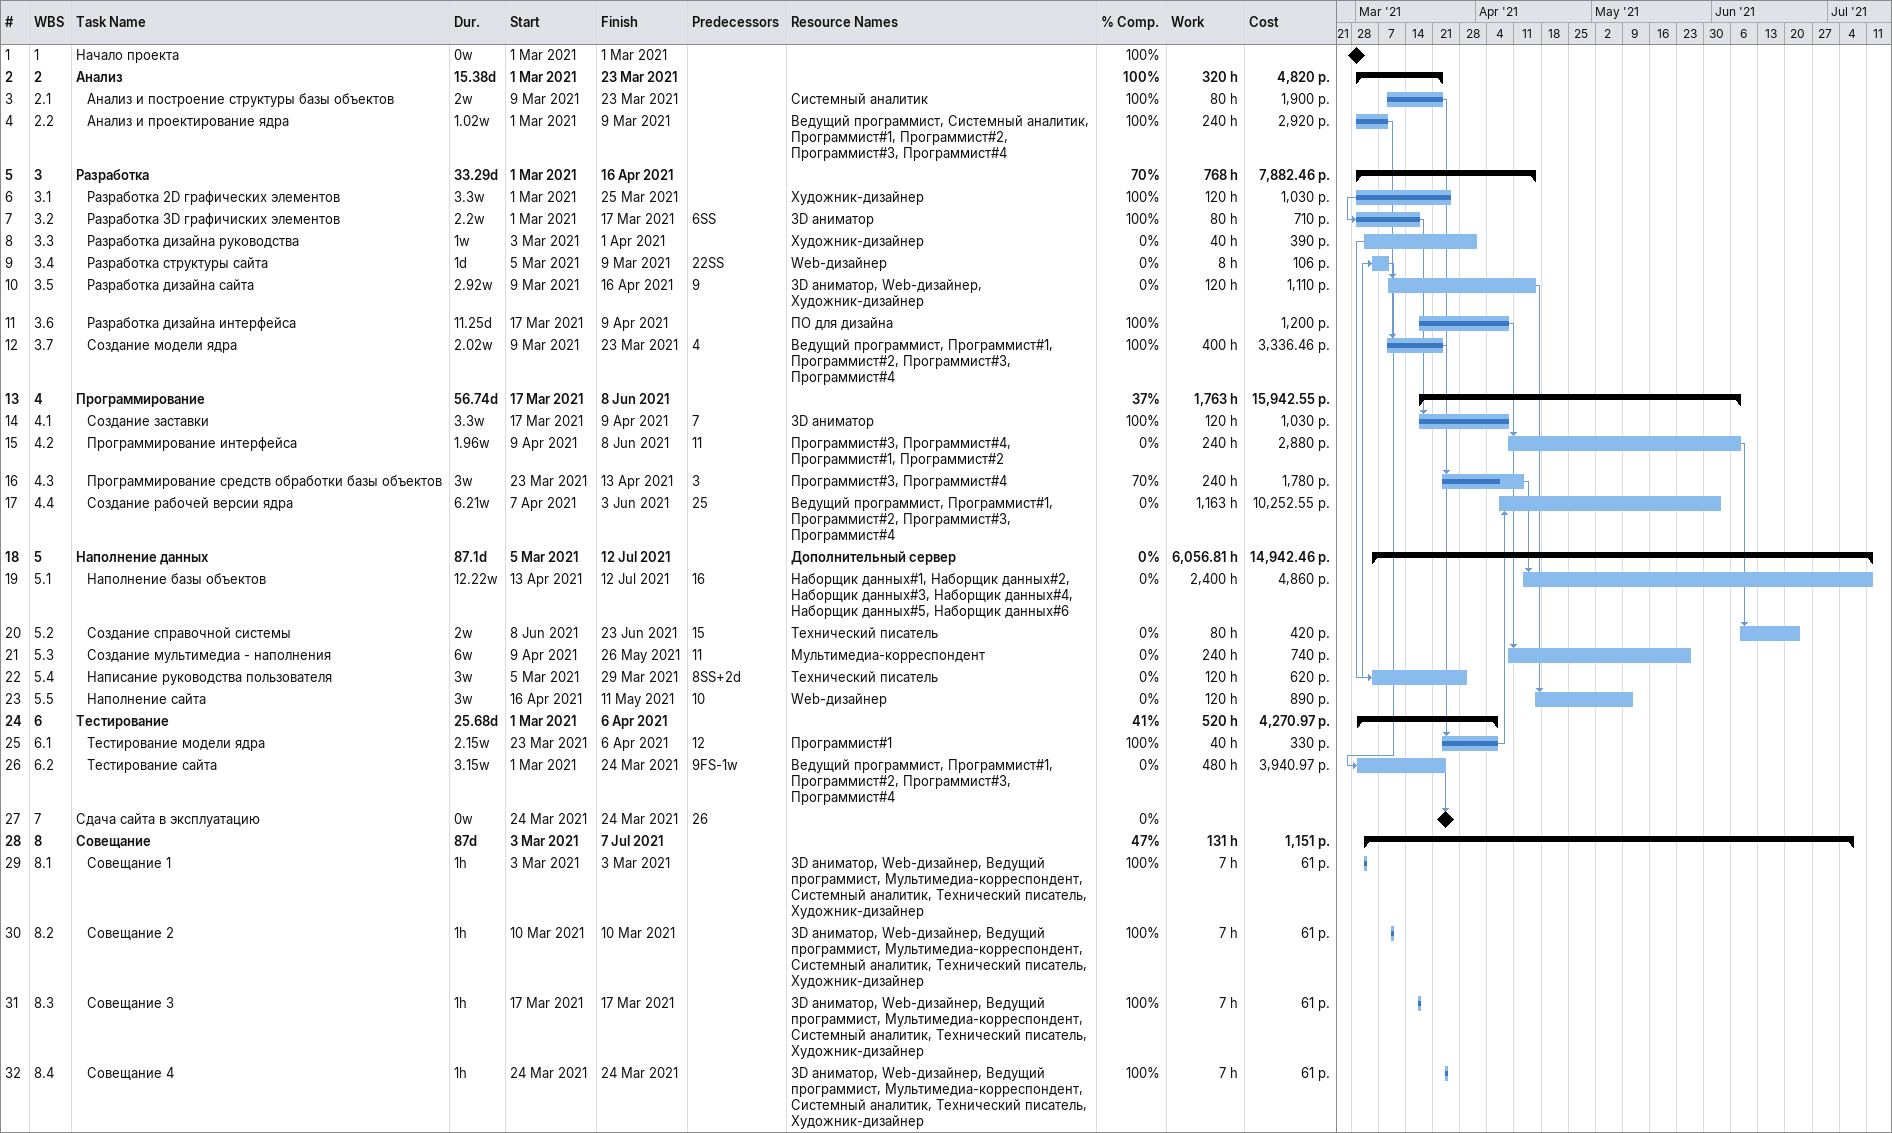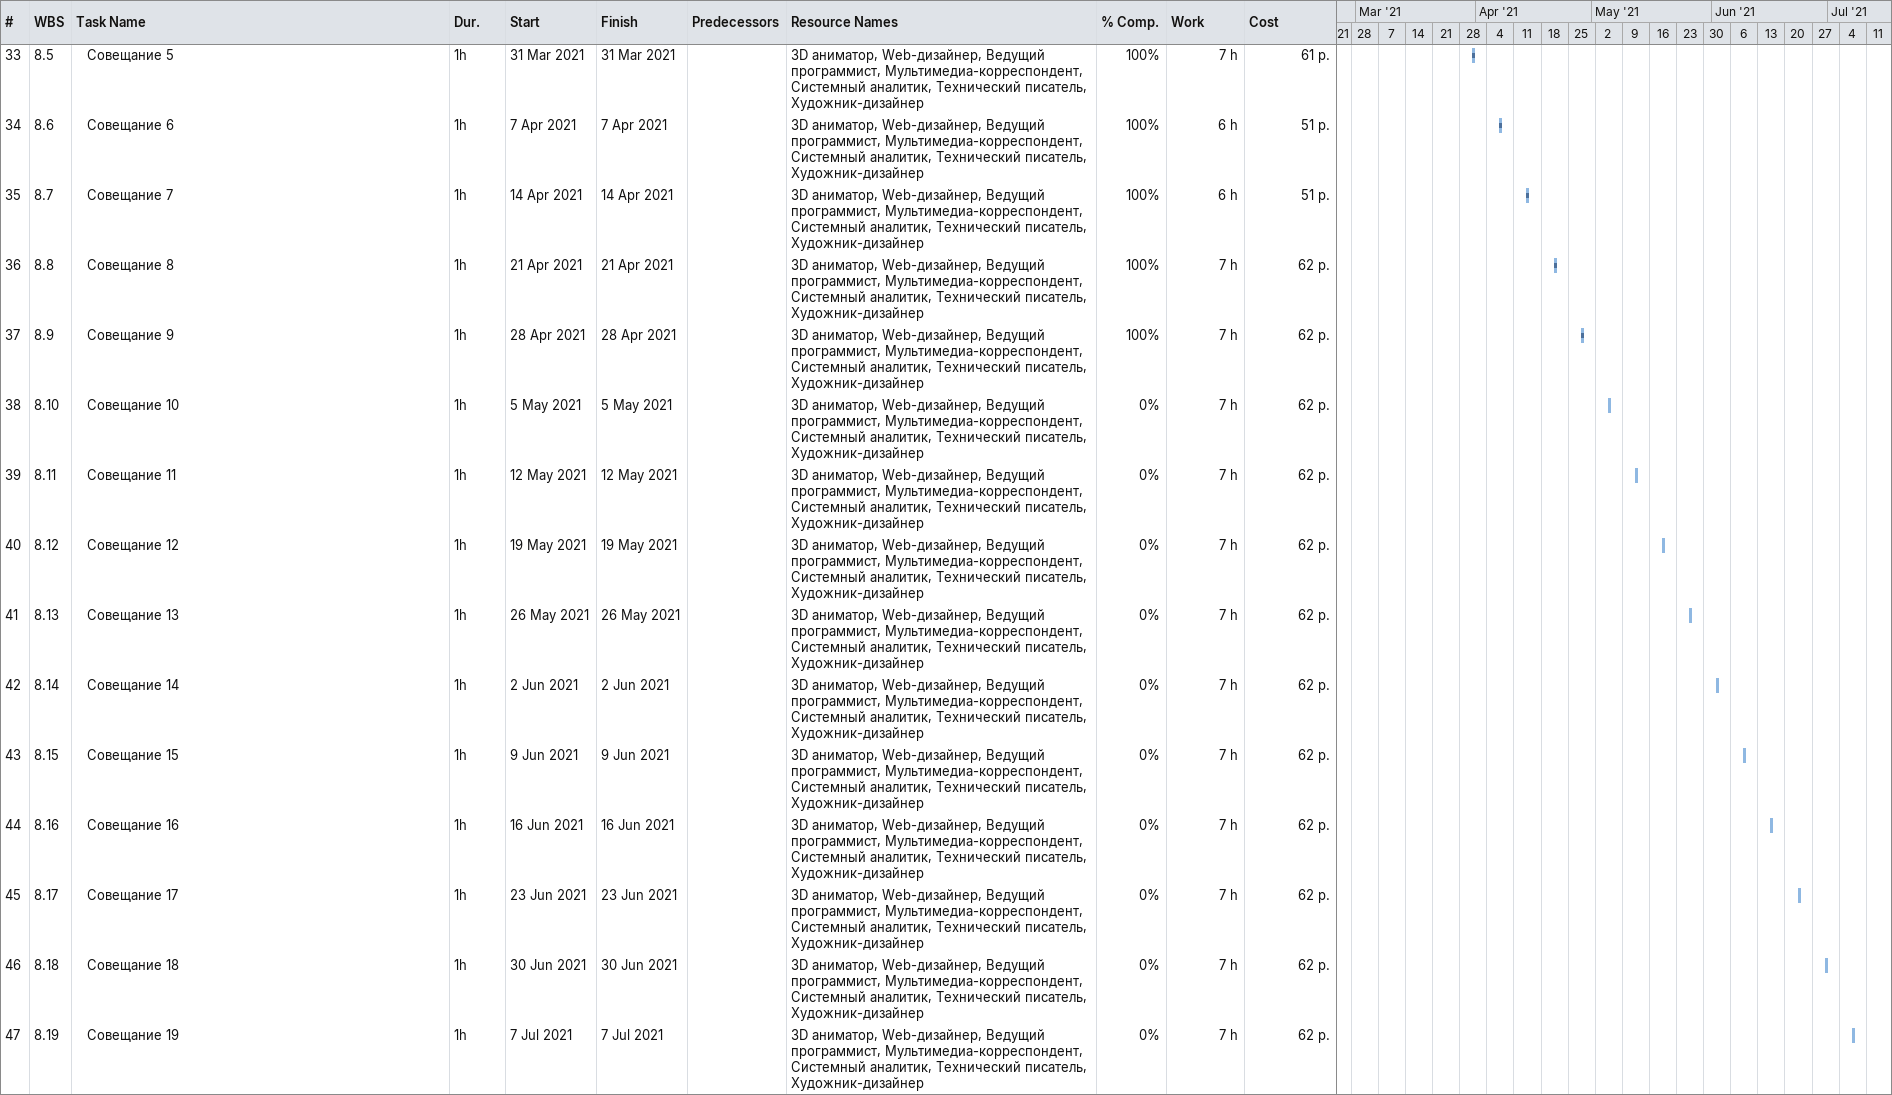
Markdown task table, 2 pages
| ID | WBS | Task | Duration | Start | Finish | Predecessors | Resources | % complete | Work (h) | Cost (р.) |
|---|---|---|---|---|---|---|---|---|---|---|
| 1 | 1 | Начало проекта | 0w | 2021-03-01 | 2021-03-01 |  |  | 100 |  |  |
| 2 | 2 | **Анализ** | 15.38d | 2021-03-01 | 2021-03-23 |  |  | 100 | 320 | 4820 |
| 3 | 2.1 | Анализ и построение структуры базы объектов | 2w | 2021-03-09 | 2021-03-23 |  | Системный аналитик | 100 | 80 | 1900 |
| 4 | 2.2 | Анализ и проектирование ядра | 1.02w | 2021-03-01 | 2021-03-09 |  | Ведущий программист, Системный аналитик, Программист#1, Программист#2, Программист#3, Программист#4 | 100 | 240 | 2920 |
| 5 | 3 | **Разработка** | 33.29d | 2021-03-01 | 2021-04-16 |  |  | 70 | 768 | 7882.46 |
| 6 | 3.1 | Разработка 2D графических элементов | 3.3w | 2021-03-01 | 2021-03-25 |  | Художник-дизайнер | 100 | 120 | 1030 |
| 7 | 3.2 | Разработка 3D графичиских элементов | 2.2w | 2021-03-01 | 2021-03-17 | 6SS | 3D аниматор | 100 | 80 | 710 |
| 8 | 3.3 | Разработка дизайна руководства | 1w | 2021-03-03 | 2021-04-01 |  | Художник-дизайнер | 0 | 40 | 390 |
| 9 | 3.4 | Разработка структуры сайта | 1d | 2021-03-05 | 2021-03-09 | 22SS | Web-дизайнер | 0 | 8 | 106 |
| 10 | 3.5 | Разработка дизайна сайта | 2.92w | 2021-03-09 | 2021-04-16 | 9 | 3D аниматор, Web-дизайнер, Художник-дизайнер | 0 | 120 | 1110 |
| 11 | 3.6 | Разработка дизайна интерфейса | 11.25d | 2021-03-17 | 2021-04-09 |  | ПО для дизайна | 100 |  | 1200 |
| 12 | 3.7 | Создание модели ядра | 2.02w | 2021-03-09 | 2021-03-23 | 4 | Ведущий программист, Программист#1, Программист#2, Программист#3, Программист#4 | 100 | 400 | 3336.46 |
| 13 | 4 | **Программирование** | 56.74d | 2021-03-17 | 2021-06-08 |  |  | 37 | 1763 | 15942.55 |
| 14 | 4.1 | Создание заставки | 3.3w | 2021-03-17 | 2021-04-09 | 7 | 3D аниматор | 100 | 120 | 1030 |
| 15 | 4.2 | Программирование интерфейса | 1.96w | 2021-04-09 | 2021-06-08 | 11 | Программист#3, Программист#4, Программист#1, Программист#2 | 0 | 240 | 2880 |
| 16 | 4.3 | Программирование средств обработки базы объектов | 3w | 2021-03-23 | 2021-04-13 | 3 | Программист#3, Программист#4 | 70 | 240 | 1780 |
| 17 | 4.4 | Создание рабочей версии ядра | 6.21w | 2021-04-07 | 2021-06-03 | 25 | Ведущий программист, Программист#1, Программист#2, Программист#3, Программист#4 | 0 | 1163 | 10252.55 |
| 18 | 5 | **Наполнение данных** | 87.1d | 2021-03-05 | 2021-07-12 |  | Дополнительный сервер | 0 | 6056.81 | 14942.46 |
| 19 | 5.1 | Наполнение базы объектов | 12.22w | 2021-04-13 | 2021-07-12 | 16 | Наборщик данных#1, Наборщик данных#2, Наборщик данных#3, Наборщик данных#4, Наборщик данных#5, Наборщик данных#6 | 0 | 2400 | 4860 |
| 20 | 5.2 | Создание справочной системы | 2w | 2021-06-08 | 2021-06-23 | 15 | Технический писатель | 0 | 80 | 420 |
| 21 | 5.3 | Создание мультимедиа - наполнения | 6w | 2021-04-09 | 2021-05-26 | 11 | Мультимедиа-корреспондент | 0 | 240 | 740 |
| 22 | 5.4 | Написание руководства пользователя | 3w | 2021-03-05 | 2021-03-29 | 8SS+2d | Технический писатель | 0 | 120 | 620 |
| 23 | 5.5 | Наполнение сайта | 3w | 2021-04-16 | 2021-05-11 | 10 | Web-дизайнер | 0 | 120 | 890 |
| 24 | 6 | **Тестирование** | 25.68d | 2021-03-01 | 2021-04-06 |  |  | 41 | 520 | 4270.97 |
| 25 | 6.1 | Тестирование модели ядра | 2.15w | 2021-03-23 | 2021-04-06 | 12 | Программист#1 | 100 | 40 | 330 |
| 26 | 6.2 | Тестирование сайта | 3.15w | 2021-03-01 | 2021-03-24 | 9FS-1w | Ведущий программист, Программист#1, Программист#2, Программист#3, Программист#4 | 0 | 480 | 3940.97 |
| 27 | 7 | Сдача сайта в эксплуатацию | 0w | 2021-03-24 | 2021-03-24 | 26 |  | 0 |  |  |
| 28 | 8 | **Совещание** | 87d | 2021-03-03 | 2021-07-07 |  |  | 47 | 131 | 1151 |
| 29 | 8.1 | Совещание 1 | 1h | 2021-03-03 | 2021-03-03 |  | 3D аниматор, Web-дизайнер, Ведущий программист, Мультимедиа-корреспондент, Системный аналитик, Технический писатель, Художник-дизайнер | 100 | 7 | 61 |
| 30 | 8.2 | Совещание 2 | 1h | 2021-03-10 | 2021-03-10 |  | 3D аниматор, Web-дизайнер, Ведущий программист, Мультимедиа-корреспондент, Системный аналитик, Технический писатель, Художник-дизайнер | 100 | 7 | 61 |
| 31 | 8.3 | Совещание 3 | 1h | 2021-03-17 | 2021-03-17 |  | 3D аниматор, Web-дизайнер, Ведущий программист, Мультимедиа-корреспондент, Системный аналитик, Технический писатель, Художник-дизайнер | 100 | 7 | 61 |
| 32 | 8.4 | Совещание 4 | 1h | 2021-03-24 | 2021-03-24 |  | 3D аниматор, Web-дизайнер, Ведущий программист, Мультимедиа-корреспондент, Системный аналитик, Технический писатель, Художник-дизайнер | 100 | 7 | 61 |
| 33 | 8.5 | Совещание 5 | 1h | 2021-03-31 | 2021-03-31 |  | 3D аниматор, Web-дизайнер, Ведущий программист, Мультимедиа-корреспондент, Системный аналитик, Технический писатель, Художник-дизайнер | 100 | 7 | 61 |
| 34 | 8.6 | Совещание 6 | 1h | 2021-04-07 | 2021-04-07 |  | 3D аниматор, Web-дизайнер, Ведущий программист, Мультимедиа-корреспондент, Системный аналитик, Технический писатель, Художник-дизайнер | 100 | 6 | 51 |
| 35 | 8.7 | Совещание 7 | 1h | 2021-04-14 | 2021-04-14 |  | 3D аниматор, Web-дизайнер, Ведущий программист, Мультимедиа-корреспондент, Системный аналитик, Технический писатель, Художник-дизайнер | 100 | 6 | 51 |
| 36 | 8.8 | Совещание 8 | 1h | 2021-04-21 | 2021-04-21 |  | 3D аниматор, Web-дизайнер, Ведущий программист, Мультимедиа-корреспондент, Системный аналитик, Технический писатель, Художник-дизайнер | 100 | 7 | 62 |
| 37 | 8.9 | Совещание 9 | 1h | 2021-04-28 | 2021-04-28 |  | 3D аниматор, Web-дизайнер, Ведущий программист, Мультимедиа-корреспондент, Системный аналитик, Технический писатель, Художник-дизайнер | 100 | 7 | 62 |
| 38 | 8.10 | Совещание 10 | 1h | 2021-05-05 | 2021-05-05 |  | 3D аниматор, Web-дизайнер, Ведущий программист, Мультимедиа-корреспондент, Системный аналитик, Технический писатель, Художник-дизайнер | 0 | 7 | 62 |
| 39 | 8.11 | Совещание 11 | 1h | 2021-05-12 | 2021-05-12 |  | 3D аниматор, Web-дизайнер, Ведущий программист, Мультимедиа-корреспондент, Системный аналитик, Технический писатель, Художник-дизайнер | 0 | 7 | 62 |
| 40 | 8.12 | Совещание 12 | 1h | 2021-05-19 | 2021-05-19 |  | 3D аниматор, Web-дизайнер, Ведущий программист, Мультимедиа-корреспондент, Системный аналитик, Технический писатель, Художник-дизайнер | 0 | 7 | 62 |
| 41 | 8.13 | Совещание 13 | 1h | 2021-05-26 | 2021-05-26 |  | 3D аниматор, Web-дизайнер, Ведущий программист, Мультимедиа-корреспондент, Системный аналитик, Технический писатель, Художник-дизайнер | 0 | 7 | 62 |
| 42 | 8.14 | Совещание 14 | 1h | 2021-06-02 | 2021-06-02 |  | 3D аниматор, Web-дизайнер, Ведущий программист, Мультимедиа-корреспондент, Системный аналитик, Технический писатель, Художник-дизайнер | 0 | 7 | 62 |
| 43 | 8.15 | Совещание 15 | 1h | 2021-06-09 | 2021-06-09 |  | 3D аниматор, Web-дизайнер, Ведущий программист, Мультимедиа-корреспондент, Системный аналитик, Технический писатель, Художник-дизайнер | 0 | 7 | 62 |
| 44 | 8.16 | Совещание 16 | 1h | 2021-06-16 | 2021-06-16 |  | 3D аниматор, Web-дизайнер, Ведущий программист, Мультимедиа-корреспондент, Системный аналитик, Технический писатель, Художник-дизайнер | 0 | 7 | 62 |
| 45 | 8.17 | Совещание 17 | 1h | 2021-06-23 | 2021-06-23 |  | 3D аниматор, Web-дизайнер, Ведущий программист, Мультимедиа-корреспондент, Системный аналитик, Технический писатель, Художник-дизайнер | 0 | 7 | 62 |
| 46 | 8.18 | Совещание 18 | 1h | 2021-06-30 | 2021-06-30 |  | 3D аниматор, Web-дизайнер, Ведущий программист, Мультимедиа-корреспондент, Системный аналитик, Технический писатель, Художник-дизайнер | 0 | 7 | 62 |
| 47 | 8.19 | Совещание 19 | 1h | 2021-07-07 | 2021-07-07 |  | 3D аниматор, Web-дизайнер, Ведущий программист, Мультимедиа-корреспондент, Системный аналитик, Технический писатель, Художник-дизайнер | 0 | 7 | 62 |
